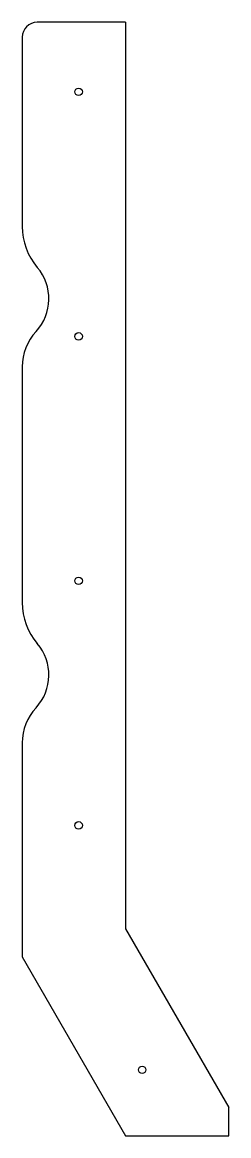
# Model space of a CAD drawing. Header units: millimetres. Extents: x 3440 to 3550, y 2329 to 2921.
import ezdxf

# ---------------------------------------------------------------- set-up
doc = ezdxf.new("R2010")
doc.units = ezdxf.units.MM

msp = doc.modelspace()

# ---------------------------------------------------------------- linework, layer by layer
for p, q in [((3494.95, 2921.44), (3447.95, 2921.44)), ((3494.95, 2921.44), (3494.95, 2439.44)), ((3439.95, 2913.44), (3439.95, 2812.87)), ((3439.95, 2738.29), (3439.95, 2612.87)), ((3439.95, 2538.29), (3439.95, 2424.44)), ((3494.95, 2439.44), (3549.82, 2344.4)), ((3439.95, 2424.44), (3494.82, 2329.4)), ((3549.82, 2329.4), (3549.82, 2344.4)), ((3494.82, 2329.4), (3549.82, 2329.4))]:
    msp.add_line(p, q)
for centre in [(3469.95, 2884.44), (3469.95, 2754.44), (3469.95, 2624.44), (3469.95, 2494.44), (3503.74, 2364.44)]:
    msp.add_circle(centre, 2)
for centre, radius, start, end in [((3447.95, 2913.44), 8, 90, 180), ((3473.45, 2812.87), 33.5, 180, 220.48574), ((3428.43, 2774.44), 25.7, 317.18585, 40.48574), ((3467.45, 2738.29), 27.5, 137.18585, 180), ((3473.45, 2612.87), 33.5, 180, 220.48574), ((3428.43, 2574.44), 25.7, 317.18585, 40.48574), ((3467.45, 2538.29), 27.5, 137.18585, 180)]:
    msp.add_arc(centre, radius, start, end)

doc.saveas('drawing.dxf')
